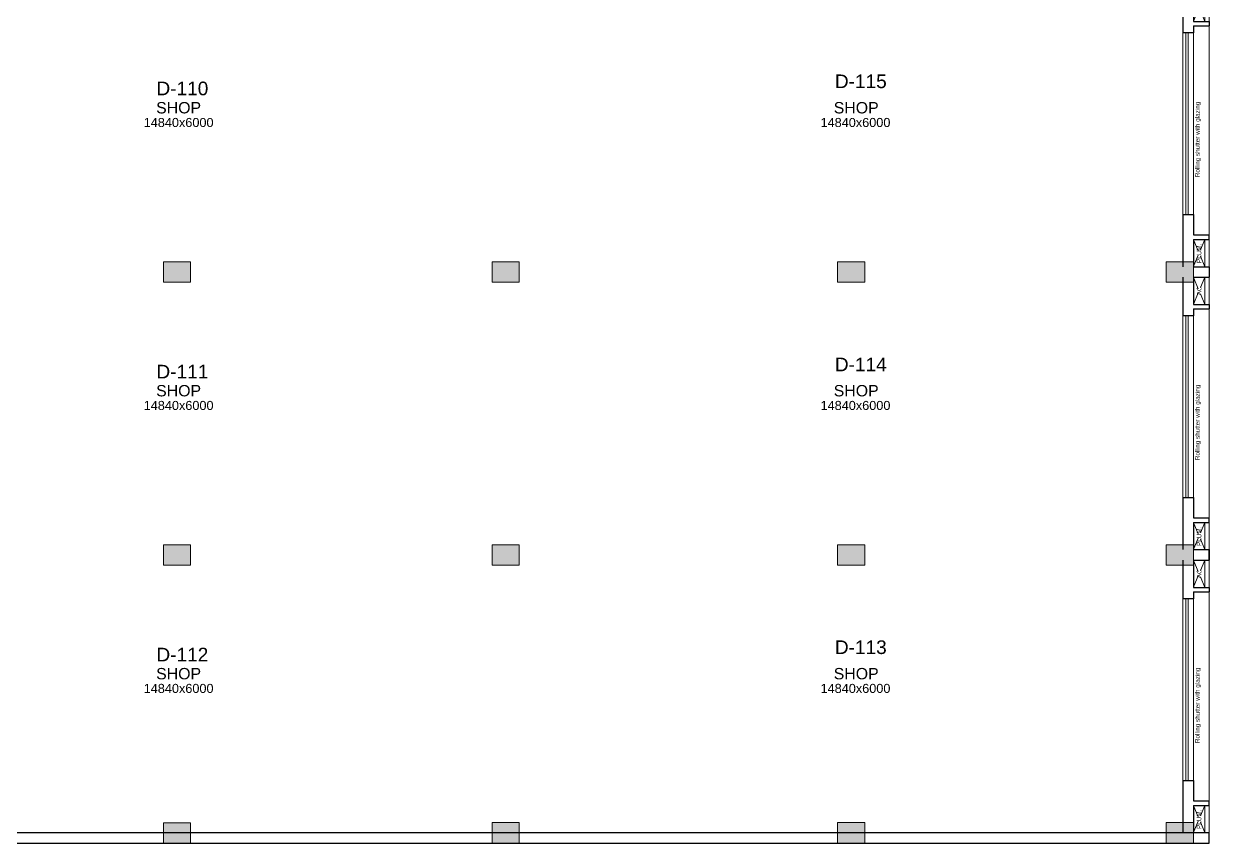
# Model space of a CAD drawing. Header units: metres. Extents: x 9819 to 10514, y 4405 to 4599.
# Drawn here: x 9923.55 to 9949.65, y 4426.85 to 4444.89 of the extents above; entities that cross this region are included whole.
import ezdxf
from ezdxf.enums import TextEntityAlignment as Align

# ---------------------------------------------------------------- set-up
doc = ezdxf.new("R2010")
doc.units = ezdxf.units.M
doc.header["$MEASUREMENT"] = 0
doc.linetypes.add('HIDDEN', pattern=[0.375, 0.25, -0.125])
doc.layers.add('A_COL. NO', color=4, linetype='Continuous')
for name, color, linetype, lineweight in [('A_DOOR-WIN', 23, 'Continuous', 9), ('A_DOTTED', 8, 'HIDDEN', 0), ('A_EXCAVATION', 15, 'Continuous', 20), ('A_LEDGE', 252, 'Continuous', 15), ('A_SHOP NO.', 113, 'Continuous', 5), ('A_SILL 0.09', 9, 'Continuous', 9), ('A_STAIRS', 21, 'Continuous', 9), ('A_TEXT', 7, 'Continuous', 5), ('A_WALL', 7, 'Continuous', 30), ('COLUMN-FINAL', 210, 'Continuous', 20)]:
    doc.layers.add(name, color=color, linetype=linetype, lineweight=lineweight)
doc.layers.get('A_COL. NO').off()
doc.styles.get("Standard").update_dxf_attribs({"font": 'arial.ttf'})

# ---------------------------------------------------------------- blocks, each defined once
blk = doc.blocks.new('Typical shops Gr.')
at = {"layer": 'A_DOOR-WIN'}
for p, q in [((30.095, -1.08), (30.095, -5.08)), ((30.145, -1.08), (30.145, -5.08))]:
    blk.add_line(p, q, dxfattribs=at)
at = {"layer": 'A_DOTTED'}
for p, q in [((30.51, -0.23), (30.26, -0.83)), ((30.51, -0.83), (30.26, -0.23)), ((30.51, -5.63), (30.26, -6.23)), ((30.51, -6.23), (30.26, -5.63))]:
    blk.add_line(p, q, dxfattribs=at)
at = {"layer": 'A_LEDGE'}
for p, q in [((30.51, -0.83), (30.51, -0.23)), ((30.61, -0.83), (30.61, -0.23)), ((30.51, -5.63), (30.51, -6.23)), ((30.61, -5.63), (30.61, -6.23))]:
    blk.add_line(p, q, dxfattribs=at)
at = {"layer": 'A_SILL 0.09'}
for p, q in [((30.03, -5.08), (30.03, -1.08)), ((30.26, -1.08), (30.26, -5.08))]:
    blk.add_line(p, q, dxfattribs=at)
at = {"layer": 'A_STAIRS'}
blk.add_line((30.61, -5.53), (30.61, -0.93), dxfattribs=at)
at = {"layer": 'A_WALL'}
for p, q in [((30.61, 0), (30.61, -0.23)), ((30.03, -0.23), (30.03, -1.08)), ((30.26, -0.23), (30.61, -0.23)), ((30.26, -0.23), (30.26, -0.83)), ((30.26, -0.83), (30.61, -0.83)), ((30.26, -0.93), (30.61, -0.93)), ((30.26, -0.93), (30.26, -1.08)), ((30.61, -0.83), (30.61, -0.93)), ((30.26, -1.08), (30.03, -1.08)), ((30.03, -5.08), (30.03, -6.23)), ((30.03, -5.08), (30.26, -5.08)), ((30.26, -5.08), (30.26, -5.53)), ((30.26, -5.53), (30.61, -5.53)), ((30.26, -5.63), (30.26, -6.23)), ((30.26, -5.63), (30.61, -5.63)), ((30.61, -5.63), (30.61, -5.53)), ((30.26, -6.23), (30.61, -6.23))]:
    blk.add_line(p, q, dxfattribs=at)
at = {"layer": 'A_TEXT'}
for s, p in [('AC', (30.436, -0.531)), ('Rolling shutter with glazing', (30.399, -3.428)), ('PLUM.', (30.434, -5.936))]:
    blk.add_text(s, height=0.1, rotation=90, dxfattribs=at).set_placement(p, align=Align.CENTER)
for s, height, p in [('SHOP', 0.25, (7.92, -2.855)), ('SHOP', 0.25, (22.837, -2.855)), ('14840x6000', 0.2, (7.92, -3.155)), ('14840x6000', 0.2, (22.821, -3.155))]:
    blk.add_text(s, height=height, dxfattribs=at).set_placement(p, align=Align.CENTER)
blk = doc.blocks.new('Wing D Columns')
at = {"layer": 'COLUMN-FINAL'}
for color, points in [(3, [(7.235, -55.28), (7.235, -55.73), (7.835, -55.73), (7.835, -55.28)]), (3, [(14.47, -55.28), (14.47, -55.73), (15.07, -55.73), (15.07, -55.28)]), (3, [(22.075, -55.28), (22.075, -55.73), (22.675, -55.73), (22.675, -55.28)]), (1, [(29.31, -55.28), (29.31, -55.73), (29.91, -55.73), (29.91, -55.28)]), (3, [(7.235, -61.51), (7.235, -61.96), (7.835, -61.96), (7.835, -61.51)]), (3, [(14.47, -61.51), (14.47, -61.96), (15.07, -61.96), (15.07, -61.51)]), (3, [(22.075, -61.51), (22.075, -61.96), (22.675, -61.96), (22.675, -61.51)]), (1, [(29.31, -61.51), (29.31, -61.96), (29.91, -61.96), (29.91, -61.51)]), (1, [(7.235, -67.635), (7.235, -68.085), (7.835, -68.085), (7.835, -67.635)]), (2, [(14.47, -67.63), (14.47, -68.08), (15.07, -68.08), (15.07, -67.63)]), (1, [(22.075, -67.63), (22.075, -68.08), (22.675, -68.08), (22.675, -67.63)]), (1, [(29.31, -67.63), (29.31, -68.08), (29.91, -68.08), (29.91, -67.63)])]:
    blk.add_hatch(color=color, dxfattribs=at).paths.add_polyline_path(points)
at = {"layer": 'COLUMN-FINAL', "color": 3}
for points in [[(7.235, -55.28), (7.235, -55.73), (7.835, -55.73), (7.835, -55.28)], [(14.47, -55.28), (14.47, -55.73), (15.07, -55.73), (15.07, -55.28)], [(22.075, -55.28), (22.075, -55.73), (22.675, -55.73), (22.675, -55.28)], [(7.235, -61.51), (7.235, -61.96), (7.835, -61.96), (7.835, -61.51)], [(14.47, -61.51), (14.47, -61.96), (15.07, -61.96), (15.07, -61.51)], [(22.075, -61.51), (22.075, -61.96), (22.675, -61.96), (22.675, -61.51)]]:
    blk.add_lwpolyline(points, close=True, dxfattribs=at)
at = {"layer": 'COLUMN-FINAL', "color": 1}
for points in [[(29.31, -55.28), (29.31, -55.73), (29.91, -55.73), (29.91, -55.28)], [(29.31, -61.51), (29.31, -61.96), (29.91, -61.96), (29.91, -61.51)], [(7.235, -67.635), (7.235, -68.085), (7.835, -68.085), (7.835, -67.635)], [(22.075, -67.63), (22.075, -68.08), (22.675, -68.08), (22.675, -67.63)], [(29.31, -67.63), (29.31, -68.08), (29.91, -68.08), (29.91, -67.63)]]:
    blk.add_lwpolyline(points, close=True, dxfattribs=at)
at = {"layer": 'COLUMN-FINAL', "color": 2}
blk.add_lwpolyline([(14.47, -67.63), (14.47, -68.08), (15.07, -68.08), (15.07, -67.63)], close=True, dxfattribs=at)
blk = doc.blocks.new('WING-D REVISED COLU.')
at = {"layer": 'A_EXCAVATION'}
blk.add_blockref('Wing D Columns', (5532.543, -8729.918), dxfattribs=at)

msp = doc.modelspace()

# ---------------------------------------------------------------- linework, layer by layer
at = {"layer": 'A_WALL'}
for p, q in [((9949.6545, 4433.0828), (9949.6545, 4433.3128)), ((9919.0445, 4427.0828), (9949.6545, 4427.0828)), ((9949.6545, 4426.8528), (9949.6545, 4427.0828)), ((9919.0445, 4426.8528), (9949.6545, 4426.8528))]:
    msp.add_line(p, q, dxfattribs=at)

# ---------------------------------------------------------------- block references
at = {"layer": 'A_COL. NO'}
msp.add_blockref('WING-D REVISED COLU.', (4386.8518, 13224.8507), dxfattribs=at)
at = {"layer": 'A_WALL'}
for p in [(9919.0445, 4445.7728), (9919.0445, 4439.5428), (9919.0445, 4433.3128)]:
    msp.add_blockref('Typical shops Gr.', p, dxfattribs=at)

# ---------------------------------------------------------------- texts
at = {"layer": 'A_SHOP NO.'}
for s, p in [('D-110', (9927.0477, 4443.3176)), ('D-115', (9941.9829, 4443.4749)), ('D-114', (9941.9829, 4437.2397)), ('D-111', (9927.0477, 4437.0825)), ('D-113', (9941.9829, 4431.0151)), ('D-112', (9927.0477, 4430.8525))]:
    msp.add_text(s, height=0.3, dxfattribs=at).set_placement(p, align=Align.CENTER)

doc.saveas('drawing.dxf')
